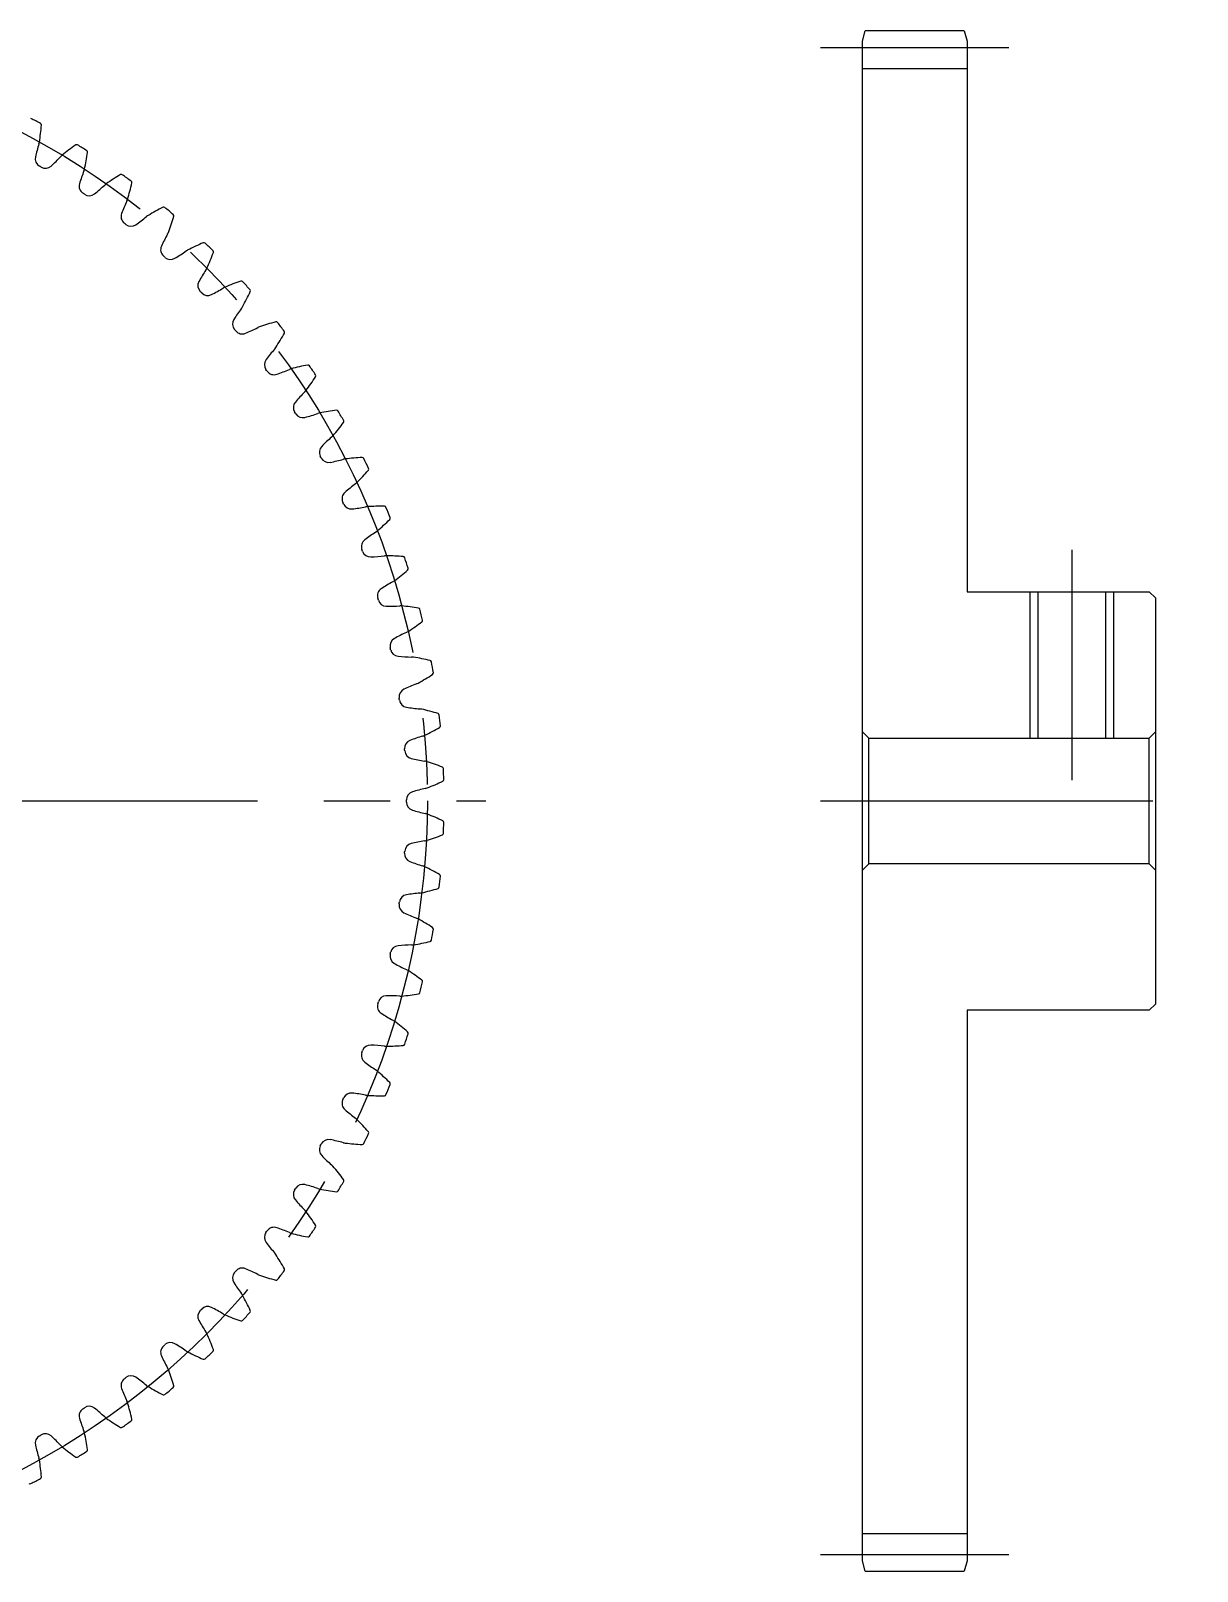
# Model space of a CAD drawing. Extents: x -2 to 110, y -8 to 86.
# Drawn here: x 53.8 to 109.6, y 10 to 83.6 of the extents above; entities that cross this region are included whole.
import ezdxf

# ---------------------------------------------------------------- set-up
doc = ezdxf.new("R2010")
doc.units = 0
doc.header["$LTSCALE"] = 0.5
doc.linetypes.add('CENTER', pattern=[50.8, 31.75, -6.35, 6.35, -6.35])
for name, color, linetype in [('MSM_CENTER', 1, 'CENTER'), ('MSM_CONTINUOUS', 7, 'CONTINUOUS'), ('MSM_NARROW', 5, 'CONTINUOUS')]:
    doc.layers.add(name, color=color, linetype=linetype)

msp = doc.modelspace()

# ---------------------------------------------------------------- linework, layer by layer
at = {"layer": 'MSM_CENTER'}
for p, q in [((91.6, 82.8), (100.6, 82.8)), ((103.6, 58.8), (103.6, 47.8)), ((-2, 46.8), (75.6, 46.8)), ((91.6, 46.8), (109.6, 46.8)), ((91.6, 10.8), (100.6, 10.8))]:
    msp.add_line(p, q, dxfattribs=at)
msp.add_circle((36.8, 46.8), 36, dxfattribs=at)
at = {"layer": 'MSM_CONTINUOUS'}
for p, q in [((93.6, 83.1), (93.734, 83.6)), ((98.466, 83.6), (93.734, 83.6)), ((98.466, 83.6), (98.6, 83.1)), ((93.6, 10.5), (93.6, 83.1)), ((98.6, 83.1), (98.6, 56.8)), ((93.6, 81.8), (98.6, 81.8)), ((98.6, 56.8), (107.3, 56.8)), ((101.979, 56.8), (101.979, 49.8)), ((105.221, 56.8), (105.221, 49.8)), ((107.3, 56.8), (107.6, 56.5)), ((107.6, 56.5), (107.6, 37.1)), ((93.9, 49.8), (93.6, 50.1)), ((107.6, 50.1), (107.3, 49.8)), ((93.9, 49.8), (107.3, 49.8)), ((93.9, 43.8), (93.9, 49.8)), ((107.3, 43.8), (107.3, 49.8)), ((93.6, 43.5), (93.9, 43.8)), ((107.3, 43.8), (93.9, 43.8)), ((107.3, 43.8), (107.6, 43.5)), ((107.6, 37.1), (107.3, 36.8)), ((98.6, 36.8), (98.6, 10.5)), ((107.3, 36.8), (98.6, 36.8)), ((93.6, 11.8), (98.6, 11.8)), ((93.734, 10), (93.6, 10.5)), ((98.6, 10.5), (98.466, 10)), ((93.734, 10), (98.466, 10))]:
    msp.add_line(p, q, dxfattribs=at)
for centre, radius, start, end in [((36.8, 46.8), 36.8, 61.58873, 62.41127), ((43.142, 80.046), 11.25, 351, 355.12662), ((54.271, 79.097), 0.08, 355.12662, 61.58873), ((62.841, 75.572), 9, 163.04511, 167.16362), ((53.597, 78.39), 0.664, 343.04515, 351.00004), ((62.421, 68.915), 11.25, 124.87338, 129), ((56.035, 78.079), 0.08, 58.41127, 124.87338), ((36.8, 46.8), 36.8, 57.58873, 58.41127), ((54.456, 77.483), 0.4, 167.16362, 240.08185), ((48.697, 83.738), 9, 312.83638, 316.95489), ((55.76, 77.142), 0.664, 128.99996, 136.95485), ((45.445, 79.523), 11.25, 347, 351.12662), ((56.482, 77.8), 0.08, 351.12662, 57.58873), ((36.8, 46.8), 35, 59.91815, 60.08185), ((54.544, 77.432), 0.4, 239.91819, 312.83638), ((64.785, 73.685), 9, 159.04511, 163.16362), ((55.76, 77.142), 0.664, 339.04515, 347.00004), ((63.901, 67.074), 11.25, 120.87338, 125), ((58.17, 76.661), 0.08, 54.41127, 120.87338), ((36.8, 46.8), 36.8, 53.58873, 54.41127), ((56.553, 76.176), 0.4, 163.16362, 236.08185), ((36.8, 46.8), 35, 55.91815, 56.08185), ((56.637, 76.12), 0.4, 235.91819, 308.83638), ((51.244, 82.819), 9, 308.83638, 312.95489), ((57.83, 75.745), 0.664, 124.99996, 132.95485), ((47.707, 78.84), 11.25, 343, 347.12662), ((58.596, 76.351), 0.08, 347.12662, 53.58873), ((66.592, 71.668), 9, 155.04511, 159.16362), ((57.83, 75.745), 0.664, 335.04515, 343.00004), ((65.25, 65.134), 11.25, 116.87338, 121), ((60.201, 75.098), 0.08, 50.41127, 116.87338), ((36.8, 46.8), 36.8, 49.58873, 50.41127), ((58.555, 74.727), 0.4, 159.16362, 232.08185), ((36.8, 46.8), 35, 51.91815, 52.08185), ((58.634, 74.664), 0.4, 231.91819, 304.83638), ((53.722, 81.723), 9, 304.83638, 308.95489), ((59.798, 74.208), 0.664, 120.99996, 128.95485), ((49.915, 78.001), 11.25, 339, 343.12662), ((60.604, 74.759), 0.08, 343.12662, 49.58873), ((68.254, 69.529), 9, 151.04511, 155.16362), ((59.798, 74.208), 0.664, 331.04515, 339.00004), ((60.45, 73.141), 0.4, 155.16362, 228.08185), ((56.117, 80.458), 9, 300.83638, 304.95489), ((61.654, 72.537), 0.664, 116.99996, 124.95485), ((66.459, 63.105), 11.25, 112.87338, 117), ((62.118, 73.397), 0.08, 46.41127, 112.87338), ((36.8, 46.8), 36.8, 45.58873, 46.41127), ((52.06, 77.01), 11.25, 335, 339.12662), ((62.497, 73.03), 0.08, 339.12662, 45.58873), ((36.8, 46.8), 35, 47.91815, 48.08185), ((60.525, 73.073), 0.4, 227.91819, 300.83638), ((69.763, 67.279), 9, 147.04511, 151.16362), ((61.654, 72.537), 0.664, 327.04515, 335.00004), ((62.229, 71.427), 0.4, 151.16362, 224.08185), ((67.524, 60.996), 11.25, 108.87338, 113), ((63.911, 71.566), 0.08, 42.41127, 108.87338), ((36.8, 46.8), 36.8, 41.58873, 42.41127), ((36.8, 46.8), 35, 43.91815, 44.08185), ((62.3, 71.355), 0.4, 223.91819, 296.83638), ((58.417, 79.028), 9, 296.83638, 300.95489), ((63.388, 70.74), 0.664, 112.99996, 120.95485), ((54.13, 75.872), 11.25, 331, 335.12662), ((64.264, 71.174), 0.08, 335.12662, 41.58873), ((71.111, 64.93), 9, 143.04511, 147.16362), ((63.388, 70.74), 0.664, 323.04515, 331.00004), ((63.885, 69.593), 0.4, 147.16362, 220.08185), ((36.8, 46.8), 35, 39.91815, 40.08185), ((63.95, 69.516), 0.4, 219.91819, 292.83638), ((60.613, 77.442), 9, 292.83638, 296.95489), ((64.994, 68.827), 0.664, 108.99996, 116.95485), ((68.44, 58.818), 11.25, 104.87338, 109), ((65.573, 69.614), 0.08, 38.41127, 104.87338), ((36.8, 46.8), 36.8, 37.58873, 38.41127), ((65.897, 69.199), 0.08, 331.12662, 37.58873), ((64.994, 68.827), 0.664, 319.04515, 327.00004), ((56.116, 74.593), 11.25, 327, 331.12662), ((65.409, 67.648), 0.4, 143.16362, 216.08185), ((72.292, 62.493), 9, 139.04511, 143.16362), ((36.8, 46.8), 35, 35.91815, 36.08185), ((65.469, 67.567), 0.4, 215.91819, 288.83638), ((62.692, 75.706), 9, 288.83638, 292.95489), ((66.461, 66.807), 0.664, 104.99996, 112.95485), ((69.201, 56.582), 11.25, 100.87338, 105), ((58.007, 73.177), 11.25, 323, 327.12662), ((67.094, 67.552), 0.08, 34.41127, 100.87338), ((36.8, 46.8), 36.8, 33.58873, 34.41127), ((67.389, 67.115), 0.08, 327.12662, 33.58873), ((73.301, 59.978), 9, 135.04511, 139.16362), ((66.461, 66.807), 0.664, 315.04515, 323.00004), ((66.794, 65.602), 0.4, 139.16362, 212.08185), ((36.8, 46.8), 35, 31.91815, 32.08185), ((66.848, 65.516), 0.4, 211.91819, 284.83638), ((64.646, 73.83), 9, 284.83638, 288.95489), ((67.785, 64.689), 0.664, 100.99996, 108.95485), ((69.805, 54.298), 11.25, 96.87338, 101), ((59.796, 71.634), 11.25, 319, 323.12662), ((68.468, 65.388), 0.08, 30.41127, 96.87338), ((36.8, 46.8), 36.8, 29.58873, 30.41127), ((68.731, 64.931), 0.08, 323.12662, 29.58873), ((74.131, 57.4), 9, 131.04511, 135.16362), ((67.785, 64.689), 0.664, 311.04515, 319.00004), ((68.033, 63.464), 0.4, 135.16362, 208.08185), ((36.8, 46.8), 35, 27.91815, 28.08185), ((68.08, 63.375), 0.4, 207.91819, 280.83638), ((66.463, 71.821), 9, 280.83638, 284.95489), ((68.957, 62.484), 0.664, 96.99996, 104.95485), ((70.247, 51.978), 11.25, 92.87338, 97), ((61.472, 69.969), 11.25, 315, 319.12662), ((69.687, 63.133), 0.08, 26.41078, 92.87338), ((36.8, 46.8), 36.8, 25.58873, 26.41126), ((69.918, 62.66), 0.08, 319.12662, 25.58873), ((74.78, 54.77), 9, 127.04511, 131.16362), ((68.957, 62.484), 0.664, 307.04515, 315.00004), ((69.119, 61.245), 0.4, 131.16362, 204.08185), ((36.8, 46.8), 35, 23.91815, 24.08185), ((69.16, 61.152), 0.4, 203.91819, 276.83638), ((68.136, 69.691), 9, 276.83638, 280.95489), ((69.973, 60.203), 0.664, 92.99996, 100.95485), ((70.527, 49.632), 11.25, 88.87338, 93), ((70.747, 60.8), 0.08, 22.41127, 88.87338), ((36.8, 46.8), 36.8, 21.58873, 22.41127), ((75.243, 52.102), 9, 123.04511, 127.16362), ((69.973, 60.203), 0.664, 303.04515, 311.00004), ((63.028, 68.192), 11.25, 311, 315.12662), ((70.944, 60.311), 0.08, 315.12662, 21.58873), ((70.048, 58.955), 0.4, 127.16362, 200.08185), ((36.8, 46.8), 35, 19.91815, 20.08185), ((70.082, 58.86), 0.4, 199.91819, 272.83638), ((69.657, 67.449), 9, 272.83638, 276.95489), ((70.827, 57.856), 0.664, 88.99996, 96.95485), ((70.642, 47.272), 11.25, 84.87338, 89), ((71.64, 58.397), 0.08, 18.41127, 84.87338), ((36.8, 46.8), 36.8, 17.58873, 18.41127), ((64.457, 66.31), 11.25, 307, 311.12662), ((71.803, 57.896), 0.08, 311.12662, 17.58873), ((70.815, 56.606), 0.4, 123.16362, 196.08185), ((75.519, 49.407), 9, 119.04511, 123.16362), ((70.827, 57.856), 0.664, 299.04515, 307.00004), ((36.8, 46.8), 35, 15.91815, 16.08185), ((70.843, 56.509), 0.4, 195.91819, 268.83638), ((71.017, 65.107), 9, 268.83638, 272.95489), ((71.515, 55.456), 0.664, 84.99996, 92.95485), ((70.593, 44.91), 11.25, 80.87338, 85), ((72.365, 55.939), 0.08, 14.41078, 80.87338), ((36.8, 46.8), 36.8, 13.58873, 14.41126), ((65.75, 64.333), 11.25, 303, 307.12662), ((72.492, 55.427), 0.08, 307.12662, 13.58873), ((71.416, 54.21), 0.4, 119.16362, 192.08185), ((75.607, 46.7), 9, 115.04511, 119.16362), ((71.515, 55.456), 0.664, 295.04515, 303.00004), ((36.8, 46.8), 35, 11.91815, 12.08185), ((71.437, 54.111), 0.4, 191.91819, 264.83638), ((72.211, 62.676), 9, 264.83638, 268.95489), ((72.035, 53.013), 0.664, 80.99996, 88.95485), ((70.379, 42.558), 11.25, 76.87338, 81), ((72.915, 53.436), 0.08, 10.41078, 76.87338), ((36.8, 46.8), 36.8, 9.58873, 10.41126), ((75.505, 43.993), 9, 111.04511, 115.16362), ((72.035, 53.013), 0.664, 291.04515, 299.00004), ((66.903, 62.271), 11.25, 299, 303.12662), ((73.007, 52.917), 0.08, 303.12662, 9.58873), ((71.848, 51.777), 0.4, 115.16362, 188.08185), ((36.8, 46.8), 35, 7.91815, 8.08185), ((71.862, 51.677), 0.4, 187.91819, 260.83638), ((73.232, 60.167), 9, 260.83638, 264.95489), ((72.382, 50.54), 0.664, 76.99996, 84.95485), ((70.001, 40.226), 11.25, 72.87338, 77), ((73.29, 50.9), 0.08, 6.41078, 72.87338), ((36.8, 46.8), 36.8, 5.58873, 6.41126), ((67.909, 60.134), 11.25, 295, 299.12662), ((73.345, 50.376), 0.08, 299.12662, 5.58873), ((72.11, 49.32), 0.4, 111.16362, 184.08185), ((75.215, 41.3), 9, 107.04511, 111.16362), ((72.382, 50.54), 0.664, 287.04515, 295.00004), ((36.8, 46.8), 35, 3.91815, 4.08185), ((72.117, 49.219), 0.4, 183.91818, 256.83638), ((74.076, 57.593), 9, 256.83638, 260.95489), ((72.556, 48.049), 0.664, 72.99996, 80.95485), ((69.461, 37.926), 11.25, 68.87338, 73), ((73.487, 48.345), 0.08, 2.41078, 68.87338), ((36.8, 46.8), 36.8, 1.58873, 2.41126), ((72.2, 46.851), 0.4, 107.16362, 180.08185), ((74.738, 38.634), 9, 103.04511, 107.16362), ((72.556, 48.049), 0.664, 283.04515, 291.00004), ((68.763, 57.931), 11.25, 291, 295.12662), ((73.506, 47.818), 0.08, 295.12662, 1.58873), ((36.8, 46.8), 35, 359.91815, 0.08185), ((72.2, 46.749), 0.4, 179.91818, 252.83638), ((74.738, 54.966), 9, 252.83638, 256.95489), ((72.556, 45.551), 0.664, 68.99996, 76.95485), ((68.763, 35.669), 11.25, 64.87338, 69), ((73.506, 45.782), 0.08, 358.41127, 64.87338), ((36.8, 46.8), 36.8, 357.58873, 358.41127), ((72.556, 45.551), 0.664, 279.04515, 287.00004), ((69.461, 55.674), 11.25, 287, 291.12662), ((73.487, 45.255), 0.08, 291.12662, 357.58873), ((72.11, 44.28), 0.4, 175.91818, 248.83638), ((36.8, 46.8), 35, 355.91815, 356.08185), ((72.117, 44.381), 0.4, 103.16362, 176.08185), ((74.076, 36.007), 9, 99.04511, 103.16362), ((75.215, 52.3), 9, 248.83638, 252.95489), ((72.382, 43.06), 0.664, 64.99996, 72.95485), ((67.909, 33.466), 11.25, 60.87338, 65), ((73.29, 42.7), 0.08, 287.12662, 353.58873), ((36.8, 46.8), 36.8, 353.58873, 354.41126), ((73.345, 43.224), 0.08, 354.41078, 60.87338), ((36.8, 46.8), 35, 351.91815, 352.08185), ((71.862, 41.923), 0.4, 99.16362, 172.08176), ((73.232, 33.433), 9, 95.04511, 99.16362), ((72.382, 43.06), 0.664, 275.04515, 283.00004), ((70.001, 53.374), 11.25, 283, 287.12662), ((71.848, 41.823), 0.4, 171.91818, 244.83638), ((75.505, 49.607), 9, 244.83638, 248.95489), ((72.035, 40.587), 0.664, 60.99996, 68.95485), ((66.903, 31.329), 11.25, 56.87338, 61), ((36.8, 46.8), 36.8, 349.58873, 350.41126), ((73.007, 40.683), 0.08, 350.41078, 56.87338), ((71.437, 39.489), 0.4, 95.16362, 168.08185), ((72.211, 30.924), 9, 91.04511, 95.16362), ((72.035, 40.587), 0.664, 271.04515, 279.00004), ((70.379, 51.042), 11.25, 279, 283.12662), ((72.915, 40.164), 0.08, 283.12662, 349.58873), ((71.416, 39.39), 0.4, 167.91818, 240.83638), ((36.8, 46.8), 35, 347.91815, 348.08185), ((75.607, 46.9), 9, 240.83638, 244.95489), ((71.515, 38.144), 0.664, 56.99996, 64.95485), ((65.75, 29.267), 11.25, 52.87338, 57), ((70.593, 48.69), 11.25, 275, 279.12662), ((72.365, 37.661), 0.08, 279.12662, 345.58873), ((36.8, 46.8), 36.8, 345.58873, 346.41126), ((72.492, 38.173), 0.08, 346.41078, 52.87338), ((70.815, 36.994), 0.4, 163.91818, 236.83638), ((36.8, 46.8), 35, 343.91815, 344.08185), ((70.843, 37.091), 0.4, 91.16362, 164.08185), ((71.017, 28.493), 9, 87.04511, 91.16362), ((71.515, 38.144), 0.664, 267.04515, 275.00004), ((75.519, 44.193), 9, 236.83638, 240.95489), ((70.827, 35.744), 0.664, 52.99996, 60.95485), ((64.457, 27.29), 11.25, 48.87338, 53), ((36.8, 46.8), 36.8, 341.58873, 342.41126), ((71.803, 35.704), 0.08, 342.41078, 48.87338), ((70.048, 34.645), 0.4, 159.91818, 232.83638), ((36.8, 46.8), 35, 339.91815, 340.08185), ((70.082, 34.74), 0.4, 87.16362, 160.08185), ((69.657, 26.151), 9, 83.04511, 87.16362), ((70.827, 35.744), 0.664, 263.04515, 271.00004), ((70.642, 46.328), 11.25, 271, 275.12662), ((71.64, 35.203), 0.08, 275.12662, 341.58873), ((75.243, 41.498), 9, 232.83638, 236.95489), ((69.973, 33.397), 0.664, 48.99996, 56.95485), ((63.028, 25.408), 11.25, 44.87338, 49), ((36.8, 46.8), 36.8, 337.58873, 338.41127), ((70.944, 33.289), 0.08, 338.41127, 44.87338), ((69.119, 32.355), 0.4, 155.91818, 228.83638), ((36.8, 46.8), 35, 335.91815, 336.08185), ((69.16, 32.448), 0.4, 83.16362, 156.08185), ((68.136, 23.909), 9, 79.04511, 83.16362), ((69.973, 33.397), 0.664, 259.04515, 267.00004), ((70.527, 43.968), 11.25, 267, 271.12662), ((70.747, 32.8), 0.08, 271.12662, 337.58873), ((74.78, 38.83), 9, 228.83638, 232.95489), ((68.957, 31.116), 0.664, 44.99996, 52.95485), ((61.472, 23.631), 11.25, 40.87338, 45), ((69.918, 30.94), 0.08, 334.41127, 40.87338), ((68.033, 30.136), 0.4, 151.91818, 224.83638), ((36.8, 46.8), 35, 331.91815, 332.08185), ((68.08, 30.225), 0.4, 79.16362, 152.08185), ((66.463, 21.779), 9, 75.04511, 79.16362), ((68.957, 31.116), 0.664, 255.04515, 263.00004), ((70.247, 41.622), 11.25, 263, 267.12662), ((69.687, 30.467), 0.08, 267.12662, 333.58873), ((36.8, 46.8), 36.8, 333.58873, 334.41127), ((74.131, 36.2), 9, 224.83638, 228.95489), ((67.785, 28.911), 0.664, 40.99996, 48.95485), ((59.796, 21.966), 11.25, 36.87338, 41), ((68.731, 28.669), 0.08, 330.41127, 36.87338), ((66.794, 27.998), 0.4, 147.91818, 220.83638), ((36.8, 46.8), 35, 327.91815, 328.08185), ((66.848, 28.084), 0.4, 75.16362, 148.08185), ((64.646, 19.77), 9, 71.04511, 75.16362), ((67.785, 28.911), 0.664, 251.04515, 259.00004), ((69.805, 39.302), 11.25, 259, 263.12662), ((68.468, 28.212), 0.08, 263.12662, 329.58873), ((36.8, 46.8), 36.8, 329.58873, 330.41127), ((73.301, 33.622), 9, 220.83638, 224.95489), ((66.461, 26.793), 0.664, 36.99996, 44.95485), ((58.007, 20.423), 11.25, 32.87338, 37), ((67.389, 26.485), 0.08, 326.41127, 32.87338), ((65.409, 25.952), 0.4, 143.91818, 216.83638), ((36.8, 46.8), 35, 323.91815, 324.08185), ((65.469, 26.033), 0.4, 71.16362, 144.08185), ((62.692, 17.894), 9, 67.04511, 71.16362), ((66.461, 26.793), 0.664, 247.04515, 255.00004), ((69.201, 37.018), 11.25, 255, 259.12662), ((67.094, 26.048), 0.08, 259.12662, 325.58873), ((36.8, 46.8), 36.8, 325.58873, 326.41127), ((72.292, 31.107), 9, 216.83638, 220.95489), ((64.994, 24.773), 0.664, 32.99996, 40.95485), ((56.116, 19.007), 11.25, 28.87338, 33), ((36.8, 46.8), 35, 319.91815, 320.08185), ((63.95, 24.084), 0.4, 67.16362, 140.08185), ((60.613, 16.158), 9, 63.04511, 67.16362), ((36.8, 46.8), 36.8, 321.58873, 322.41127), ((65.897, 24.401), 0.08, 322.41127, 28.87338), ((63.885, 24.007), 0.4, 139.91818, 212.83638), ((71.111, 28.67), 9, 212.83638, 216.95489), ((64.994, 24.773), 0.664, 243.04515, 251.00004), ((68.44, 34.782), 11.25, 251, 255.12662), ((65.573, 23.986), 0.08, 255.12662, 321.58873), ((63.388, 22.86), 0.664, 28.99996, 36.95485), ((54.13, 17.728), 11.25, 24.87338, 29), ((62.229, 22.173), 0.4, 135.91818, 208.83638), ((36.8, 46.8), 35, 315.91815, 316.08185), ((62.3, 22.245), 0.4, 63.16362, 136.08185), ((58.417, 14.572), 9, 59.04511, 63.16362), ((63.388, 22.86), 0.664, 239.04515, 247.00004), ((67.524, 32.604), 11.25, 247, 251.12662), ((36.8, 46.8), 36.8, 317.58873, 318.41127), ((64.264, 22.426), 0.08, 318.41127, 24.87338), ((69.763, 26.321), 9, 208.83638, 212.95489), ((61.654, 21.063), 0.664, 24.99996, 32.95485), ((52.06, 16.59), 11.25, 20.87338, 25), ((63.911, 22.034), 0.08, 251.12662, 317.58873), ((60.45, 20.459), 0.4, 131.91818, 204.83638), ((36.8, 46.8), 35, 311.91815, 312.08185), ((60.525, 20.527), 0.4, 59.16362, 132.08185), ((56.117, 13.142), 9, 55.04511, 59.16362), ((68.254, 24.071), 9, 204.83638, 208.95489), ((61.654, 21.063), 0.664, 235.04515, 243.00004), ((66.459, 30.495), 11.25, 243, 247.12662), ((62.118, 20.203), 0.08, 247.12677, 313.58873), ((36.8, 46.8), 36.8, 313.58873, 314.41127), ((62.497, 20.57), 0.08, 314.41127, 20.87338), ((58.555, 18.873), 0.4, 127.91818, 200.83638), ((36.8, 46.8), 35, 307.91815, 308.08185), ((58.634, 18.936), 0.4, 55.16362, 128.08185), ((53.722, 11.877), 9, 51.04511, 55.16362), ((59.798, 19.392), 0.664, 20.99996, 28.95485), ((49.915, 15.599), 11.25, 16.87338, 21), ((66.592, 21.932), 9, 200.83638, 204.95489), ((59.798, 19.392), 0.664, 231.04515, 239.00004), ((65.25, 28.466), 11.25, 239, 243.12662), ((60.201, 18.502), 0.08, 243.12677, 309.58873), ((36.8, 46.8), 36.8, 309.58873, 310.41126), ((60.604, 18.841), 0.08, 310.41078, 16.87338), ((56.553, 17.424), 0.4, 123.91818, 196.83638), ((36.8, 46.8), 35, 303.91815, 304.08185), ((56.637, 17.48), 0.4, 51.16362, 124.08185), ((51.244, 10.781), 9, 47.04511, 51.16362), ((57.83, 17.855), 0.664, 16.99996, 24.95485), ((47.707, 14.76), 11.25, 12.87338, 17), ((64.785, 19.915), 9, 196.83638, 200.95489), ((57.83, 17.855), 0.664, 227.04515, 235.00004), ((63.901, 26.526), 11.25, 235, 239.12662), ((36.8, 46.8), 36.8, 305.58873, 306.41126), ((58.596, 17.249), 0.08, 306.41078, 12.87338), ((54.456, 16.117), 0.4, 119.91818, 192.83638), ((36.8, 46.8), 35, 299.91815, 300.08185), ((54.544, 16.168), 0.4, 47.16362, 120.08185), ((48.697, 9.862), 9, 43.04511, 47.16362), ((55.76, 16.458), 0.664, 12.99996, 20.95485), ((45.445, 14.077), 11.25, 8.87338, 13), ((58.17, 16.939), 0.08, 239.12662, 305.58873), ((62.841, 18.028), 9, 192.83638, 196.95489), ((55.76, 16.458), 0.664, 223.04515, 231.00004), ((62.421, 24.685), 11.25, 231, 235.12662), ((36.8, 46.8), 36.8, 301.58873, 302.41127), ((56.482, 15.8), 0.08, 302.41127, 8.87338), ((53.597, 15.21), 0.664, 8.99996, 16.95485), ((43.142, 13.554), 11.25, 4.87338, 9), ((56.035, 15.521), 0.08, 235.12662, 301.58873), ((53.806, 14.255), 0.08, 231.12662, 297.58873), ((36.8, 46.8), 36.8, 297.58873, 298.41127), ((54.271, 14.503), 0.08, 298.41127, 4.87338)]:
    msp.add_arc(centre, radius, start, end, dxfattribs=at)
at = {"layer": 'MSM_NARROW'}
for p, q in [((101.6, 56.8), (101.6, 49.8)), ((105.6, 56.8), (105.6, 49.8))]:
    msp.add_line(p, q, dxfattribs=at)

doc.saveas('drawing.dxf')
